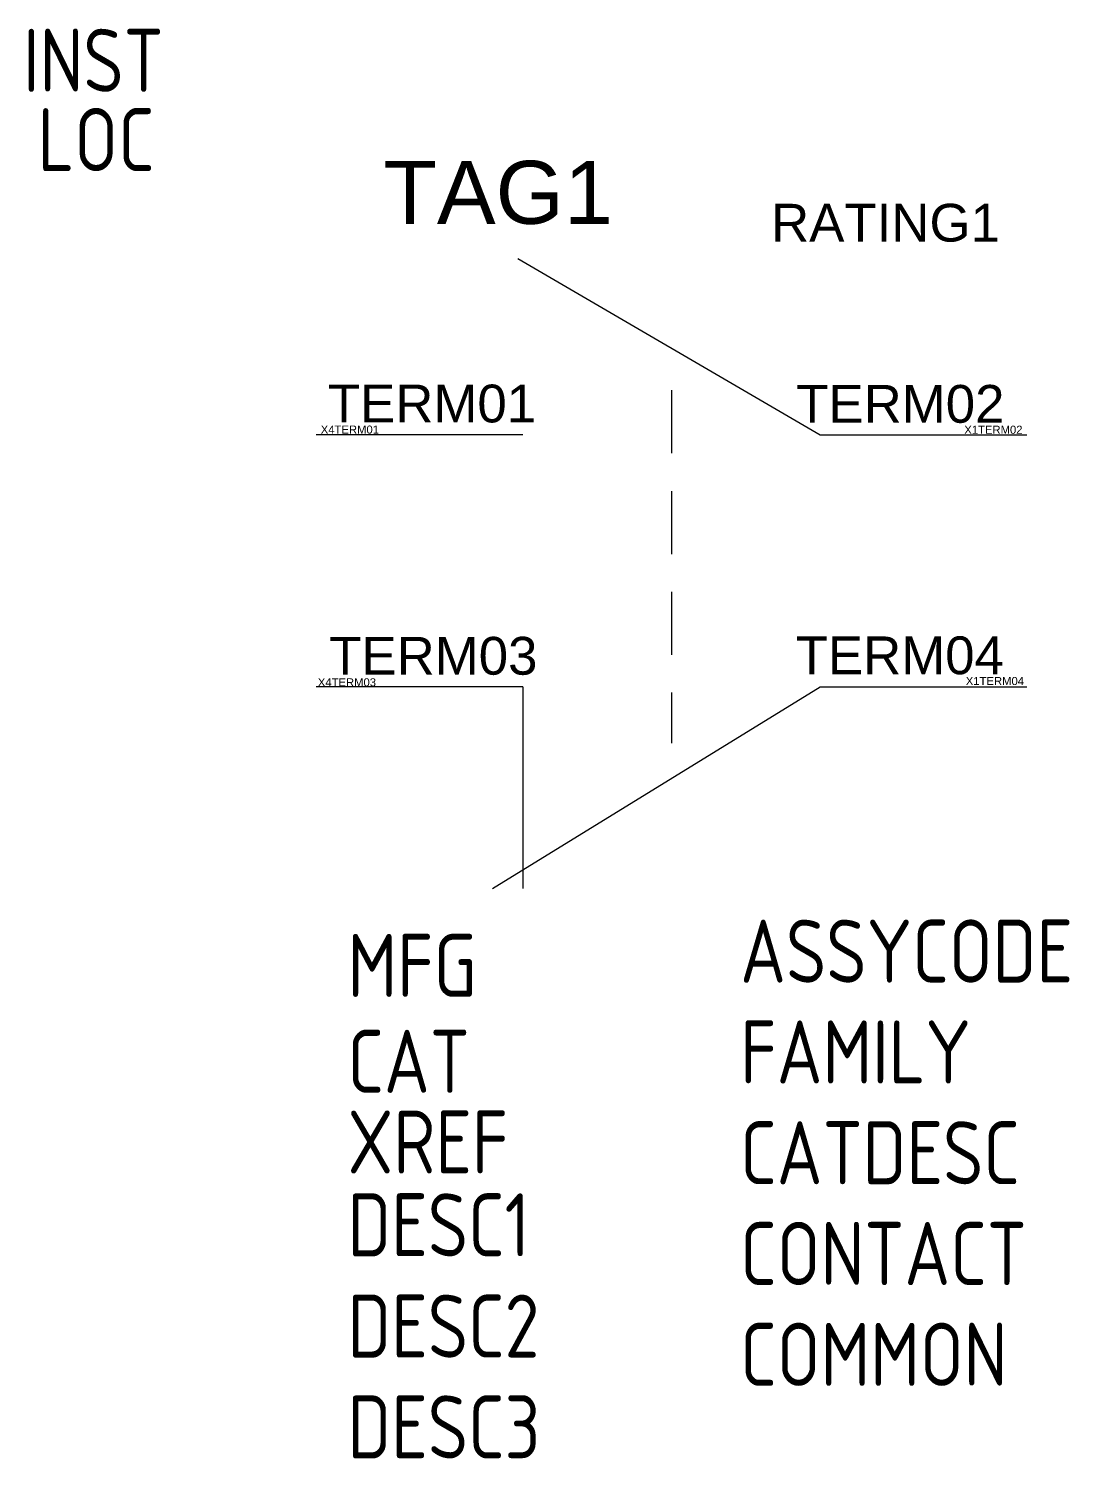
# Model space of a CAD drawing. Header units: inches. Extents: x -8.5 to 32.8, y 40.4 to 97.1.
import ezdxf
from ezdxf.enums import TextEntityAlignment as Align

# ---------------------------------------------------------------- set-up
doc = ezdxf.new("R2010")
doc.units = ezdxf.units.IN
doc.header["$MEASUREMENT"] = 0
doc.styles.get("Standard").update_dxf_attribs({"font": 'ARIAL.TTF'})
doc.styles.add('WD_IEC', font='isocp2.shx', dxfattribs={"width": 0.9, "height": 4})

msp = doc.modelspace()

# ---------------------------------------------------------------- linework, layer by layer
for p, q in [((10.899, 88.014), (22.899, 81.014)), ((17, 82.784), (17, 80.284)), ((17, 82.784), (17, 80.284)), ((10.899, 81.014), (2.899, 81.014)), ((11.101, 81.014), (3.101, 81.014)), ((22.899, 81.014), (30.899, 81.014)), ((23.101, 81.014), (31.101, 81.014)), ((17, 78.784), (17, 76.284)), ((17, 78.784), (17, 76.284)), ((17, 74.784), (17, 72.284)), ((17, 74.784), (17, 72.284)), ((10.899, 71.014), (2.899, 71.014)), ((11.101, 71.014), (3.101, 71.014)), ((9.899, 63.014), (22.899, 71.014)), ((11.101, 71.014), (11.101, 63.014)), ((22.899, 71.014), (30.899, 71.014)), ((23.101, 71.014), (31.101, 71.014)), ((17, 70.784), (17, 68.784)), ((17, 70.784), (17, 68.784))]:
    msp.add_line(p, q)
for centre in [(2.899, 81.014), (31.101, 81.014)]:
    msp.add_circle(centre, 0.000163)

# ---------------------------------------------------------------- texts
at = {"style": 'WD_IEC', "width": 0.9, "flags": 1}
for tag, p, s in [('INST', (-8.735, 94.626), ''), ('LOC', (-8.16, 91.479), ''), ('ASSYCODE', (19.727, 59.276), ''), ('MFG', (4.136, 58.71), ''), ('CAT', (4.136, 54.906), ''), ('FAMILY', (19.727, 55.276), 'CBM_ACKO'), ('XREF', (4.136, 51.703), ''), ('CATDESC', (19.727, 51.276), ''), ('DESC1', (4.136, 48.414), ''), ('CONTACT', (19.727, 47.276), 'NONC'), ('DESC2', (4.136, 44.396), ''), ('COMMON', (19.727, 43.276), '11'), ('DESC3', (4.136, 40.396), '')]:
    msp.add_attdef(tag, p, s, height=2.5, dxfattribs=at)
for tag, p, s, height in [('TAG1', (5.557, 89.386), 'GV-AD', 2.5), ('TERM01', (3.36, 81.506), '53', 1.5), ('TERM03', (3.413, 71.496), '61', 1.5)]:
    msp.add_attdef(tag, p, s, height=height)
at = {"flags": 1}
for tag, height, p in [('RATING1', 1.5, (30.034, 88.681)), ('X1TERM02', 0.32, (30.933, 81.056)), ('X1TERM04', 0.32, (30.992, 71.085))]:
    msp.add_attdef(tag, text='', height=height, dxfattribs=at).set_placement(p, align=Align.RIGHT)
for tag, text, p in [('TERM02', '54', (30.216, 81.492)), ('TERM04', '62', (30.195, 71.514))]:
    msp.add_attdef(tag, text=text, height=1.5).set_placement(p, align=Align.RIGHT)
for tag, p in [('X4TERM01', (3.079, 81.062)), ('X4TERM03', (2.962, 71.033))]:
    msp.add_attdef(tag, p, '', height=0.32, dxfattribs=at)

doc.saveas('drawing.dxf')
